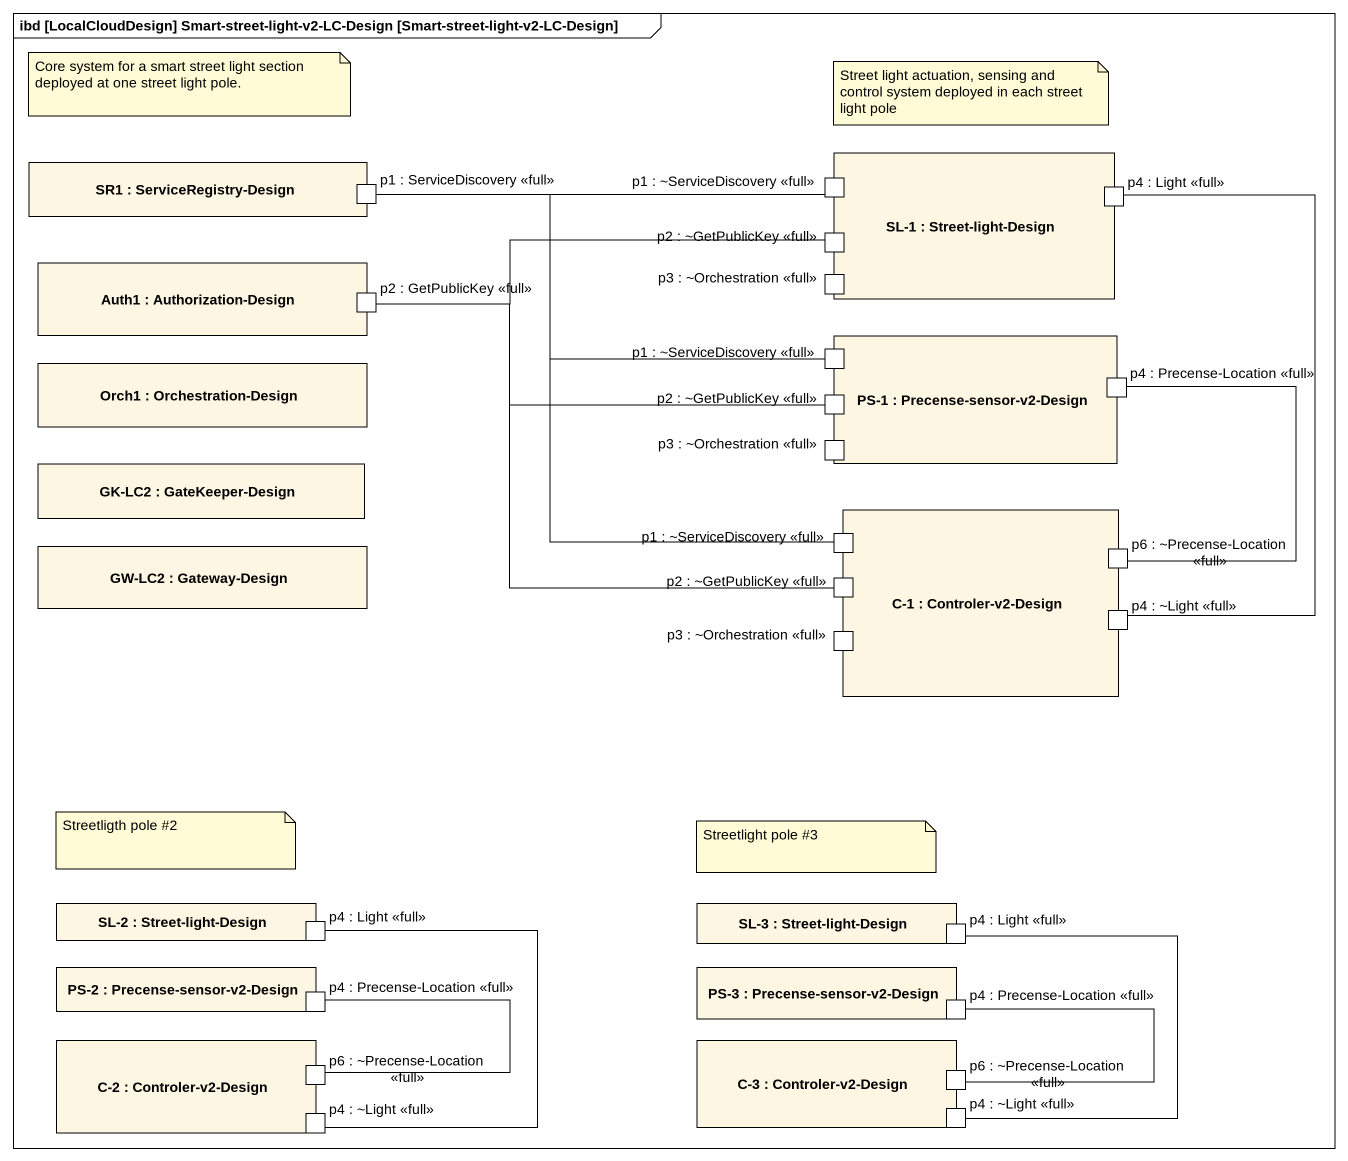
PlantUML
@startuml
mainframe ibd [LocalCloudDesign] Smart-street-light-v2-LC-Design [Smart-street-light-v2-LC-Design]
rectangle "SR1 : ServiceRegistry-Design" as SR1 {
  port "p1 : ServiceDiscovery <<full>>" as p1_ServiceDiscovery_full
}
rectangle "SL-1 : Street-light-Design" as SL_1 {
  port "p1 : ~ServiceDiscovery <<full>>" as p1_ServiceDiscovery_full_2
  port "p2 : ~GetPublicKey <<full>>" as p2_GetPublicKey_full
  port "p4 : Light <<full>>" as p4_Light_full
  port "p3 : ~Orchestration <<full>>" as p3_Orchestration_full
}
rectangle "Auth1 : Authorization-Design" as Auth1 {
  port "p2 : GetPublicKey <<full>>" as p2_GetPublicKey_full_2
}
rectangle "PS-1 : Precense-sensor-v2-Design" as PS_1 {
  port "p1 : ~ServiceDiscovery <<full>>" as p1_ServiceDiscovery_full_3
  port "p2 : ~GetPublicKey <<full>>" as p2_GetPublicKey_full_3
  port "p4 : Precense-Location <<full>>" as p4_Precense_Location_full
  port "p3 : ~Orchestration <<full>>" as p3_Orchestration_full_2
}
rectangle "Orch1 : Orchestration-Design" as Orch1
rectangle "GK-LC2 : GateKeeper-Design" as GK_LC2
rectangle "C-1 : Controler-v2-Design" as C_1 {
  port "p1 : ~ServiceDiscovery <<full>>" as p1_ServiceDiscovery_full_4
  port "p2 : ~GetPublicKey <<full>>" as p2_GetPublicKey_full_4
  port "p6 : ~Precense-Location <<full>>" as p6_Precense_Location_full
  port "p3 : ~Orchestration <<full>>" as p3_Orchestration_full_3
  port "p4 : ~Light <<full>>" as p4_Light_full_2
}
rectangle "GW-LC2 : Gateway-Design" as GW_LC2
rectangle "SL-2 : Street-light-Design" as SL_2 {
  port "p4 : Light <<full>>" as p4_Light_full_3
}
rectangle "SL-3 : Street-light-Design" as SL_3 {
  port "p4 : Light <<full>>" as p4_Light_full_4
}
rectangle "PS-2 : Precense-sensor-v2-Design" as PS_2 {
  port "p4 : Precense-Location <<full>>" as p4_Precense_Location_full_2
}
rectangle "PS-3 : Precense-sensor-v2-Design" as PS_3 {
  port "p4 : Precense-Location <<full>>" as p4_Precense_Location_full_3
}
rectangle "C-2 : Controler-v2-Design" as C_2 {
  port "p4 : ~Light <<full>>" as p4_Light_full_5
  port "p6 : ~Precense-Location <<full>>" as p6_Precense_Location_full_2
}
rectangle "C-3 : Controler-v2-Design" as C_3 {
  port "p4 : ~Light <<full>>" as p4_Light_full_6
  port "p6 : ~Precense-Location <<full>>" as p6_Precense_Location_full_3
}
p1_ServiceDiscovery_full_2 -left- p1_ServiceDiscovery_full
p2_GetPublicKey_full -left- p2_GetPublicKey_full_2
p4_Light_full -- p4_Light_full_2
p1_ServiceDiscovery_full_3 -left- p1_ServiceDiscovery_full
p2_GetPublicKey_full_3 -left- p2_GetPublicKey_full_2
p1_ServiceDiscovery_full_4 -up- p1_ServiceDiscovery_full
p2_GetPublicKey_full_4 -left- p2_GetPublicKey_full_2
p6_Precense_Location_full -up- p4_Precense_Location_full
p4_Light_full_3 -- p4_Light_full_5
p4_Light_full_4 -- p4_Light_full_6
p4_Precense_Location_full_2 -- p6_Precense_Location_full_2
p4_Precense_Location_full_3 -- p6_Precense_Location_full_3
note as N1
  Core system for a smart street light section deployed at one street light pole.
end note
note as N2
  Street light actuation, sensing and control system deployed in each street light pole
end note
note as N3
  Streetligth pole #2
end note
note as N4
  Streetlight pole #3
end note
@enduml
